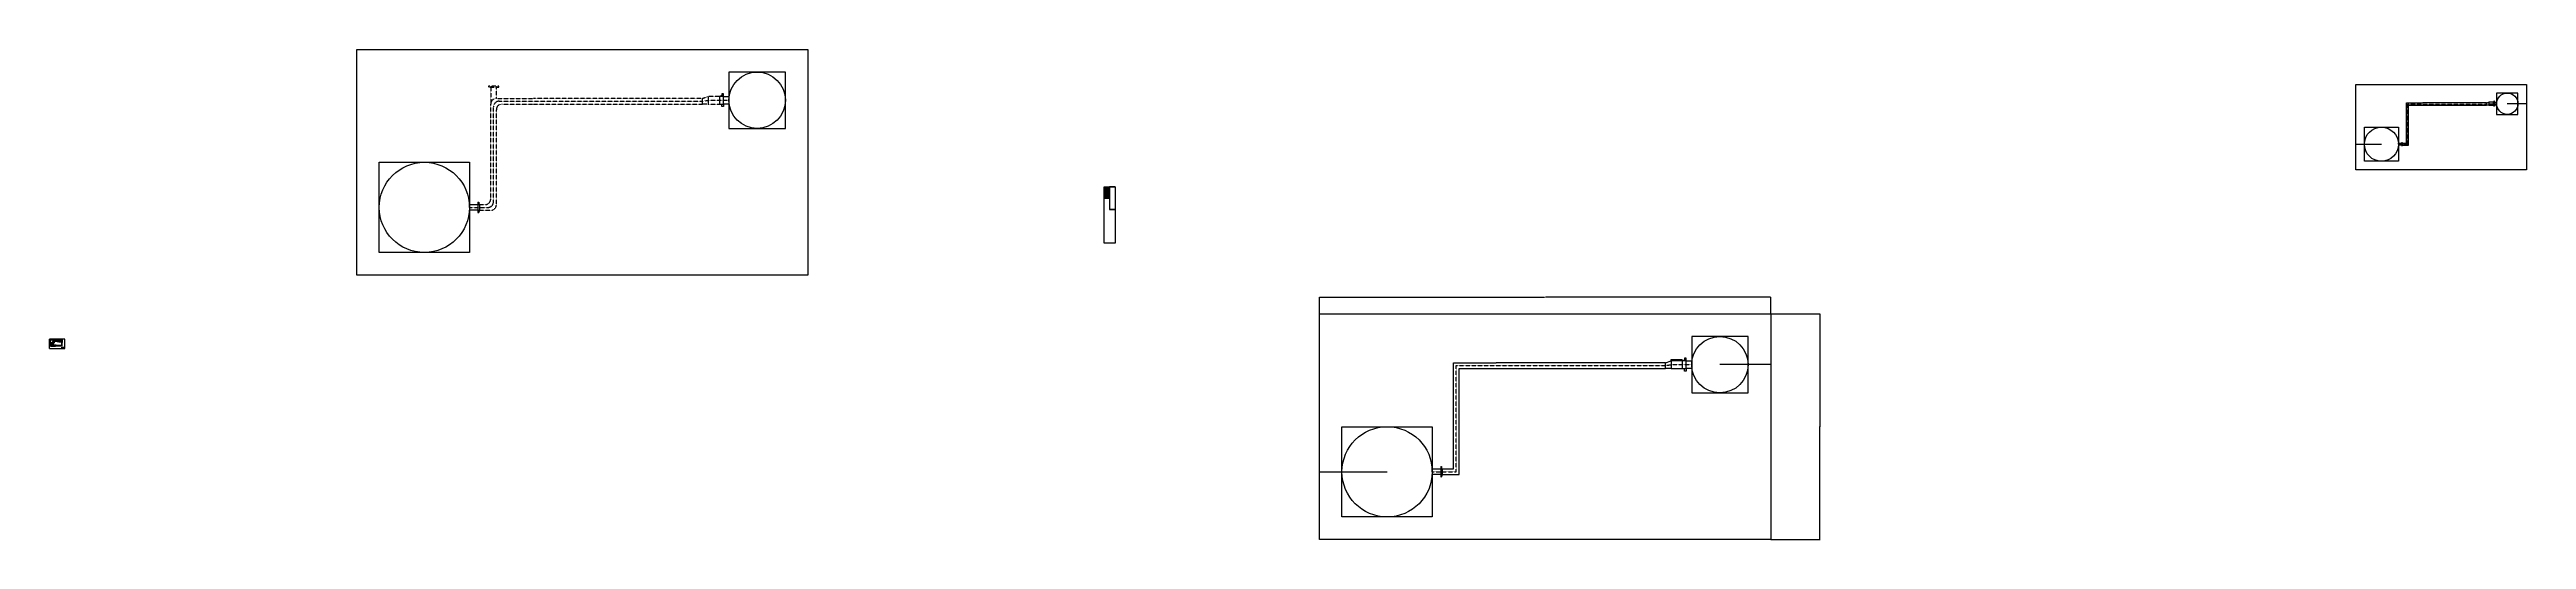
# Model space of a CAD drawing. Header units: inches. Extents: x 20 to 2655, y -196 to 325.
import ezdxf

# ---------------------------------------------------------------- set-up
doc = ezdxf.new("R2010")
doc.units = ezdxf.units.IN
doc.header["$MEASUREMENT"] = 0
doc.linetypes.add('HIDDEN', pattern=[0.375, 0.25, -0.125])
for name, color, linetype in [('1', 1, 'Continuous'), ('LAYER2', 2, 'HIDDEN'), ('LAYER4', 4, 'Continuous')]:
    doc.layers.add(name, color=color, linetype=linetype)
doc.styles.get("Standard").update_dxf_attribs({"font": 'romans.shx', "height": 0.125})
doc.dimstyles.new('rrrr', dxfattribs={"dimtxt": 0.125, "dimasz": 0.18, "dimexe": 0.18, "dimexo": 0.0625, "dimgap": 0.09, "dimtad": 1, "dimdec": 4, "dimzin": 0, "dimdsep": 46, "dimlunit": 4, "dimtxsty": 'Standard', "dimcen": 0.09, "dimadec": 0, "dimazin": 0, "dimtfac": 1, "dimtdec": 4, "dimtofl": 0, "dimtmove": 0, "dimatfit": 3, "dimfxl": 1, "dimtolj": 1, "dimtzin": 0, "dimarcsym": 0})
doc.dimstyles.get("Standard").update_dxf_attribs({"dimtxt": 0.18, "dimasz": 0.18, "dimexe": 0.18, "dimexo": 0.0625, "dimgap": 0.09, "dimtad": 0, "dimtih": 1, "dimtoh": 1, "dimdec": 4, "dimzin": 0, "dimdsep": 46, "dimtxsty": 'Standard', "dimcen": 0.09, "dimadec": 0, "dimazin": 0, "dimtfac": 1, "dimtdec": 4, "dimtofl": 0, "dimtmove": 0, "dimatfit": 3, "dimfxl": 1, "dimtolj": 1, "dimtzin": 0, "dimarcsym": 0})

# ---------------------------------------------------------------- blocks, each defined once
blk = doc.blocks.new('tbb_block')
at = {"layer": '1'}
for p, q in [((16, 10), (0, 10)), ((0, 0), (0, 10)), ((0, 0), (16, 0)), ((13, 1.25), (16, 1.25)), ((13, 0), (13, 1.25)), ((13, 1), (16, 1)), ((13, 0.75), (15.25, 0.75)), ((13, 0.5), (15.25, 0.5)), ((13, 0.25), (15.25, 0.25)), ((15.25, 0), (15.25, 1)), ((16, 0), (16, 10))]:
    blk.add_line(p, q, dxfattribs=at)
blk = doc.blocks.new('tbb')
blk.add_blockref('tbb_block', (0, 0))
blk = doc.blocks.new('*D3')
at = {"layer": 'Defpoints', "color": 0, "transparency": 16777216}
for p in [(33, 16.6), (33, 10.6), (33.6, 10.6)]:
    blk.add_point(p, dxfattribs=at)
at = {"layer": 'LAYER4', "color": 0, "lineweight": -2, "transparency": 16777216}
for p, q in [((33.1, 16.6), (33.8, 16.6)), ((33.1, 10.6), (33.8, 10.6)), ((33.6, 16.4), (33.6, 13.8)), ((33.6, 10.8), (33.6, 13.4))]:
    blk.add_line(p, q, dxfattribs=at)
at = {"layer": 'LAYER4', "color": 0, "transparency": 16777216}
for points in [[(33.6, 16.4), (33.6, 16.4), (33.6, 16.6)], [(33.6, 10.8), (33.6, 10.8), (33.6, 10.6)]]:
    blk.add_solid(points, dxfattribs=at)
at = {"layer": 'LAYER4', "color": 0, "transparency": 16777216, "insert": (33.6, 13.6), "char_height": 0.125, "attachment_point": 5}
blk.add_mtext('\\A1;20\'-0"', dxfattribs=at)
blk = doc.blocks.new('*D4')
at = {"layer": 'Defpoints', "color": 0, "transparency": 16777216}
for p in [(21, 16.8), (21, 16.6), (33, 16.6)]:
    blk.add_point(p, dxfattribs=at)
at = {"layer": 'LAYER4', "color": 0, "lineweight": -2, "transparency": 16777216}
for p, q in [((21, 16.7), (21, 17)), ((21.2, 16.8), (26.6, 16.8)), ((32.9, 16.8), (27.4, 16.8)), ((33, 16.7), (33, 17))]:
    blk.add_line(p, q, dxfattribs=at)
at = {"layer": 'LAYER4', "color": 0, "transparency": 16777216}
for points in [[(21.2, 16.9), (21.2, 16.8), (21, 16.8)], [(32.9, 16.9), (32.9, 16.8), (33, 16.8)]]:
    blk.add_solid(points, dxfattribs=at)
at = {"layer": 'LAYER4', "color": 0, "transparency": 16777216, "insert": (27, 16.8), "char_height": 0.125, "attachment_point": 5}
blk.add_mtext('\\A1;40\'-0"', dxfattribs=at)
blk = doc.blocks.new('*D5')
at = {"layer": 'Defpoints', "color": 0, "transparency": 16777216}
for p in [(21.6, 11.2), (21.6, 11), (24, 11.2)]:
    blk.add_point(p, dxfattribs=at)
at = {"layer": 'LAYER4', "color": 0, "lineweight": -2, "transparency": 16777216}
for p, q in [((21.6, 11.1), (21.6, 10.8)), ((21.8, 11), (22.4, 11)), ((23.9, 11), (23.2, 11)), ((24, 11.1), (24, 10.8))]:
    blk.add_line(p, q, dxfattribs=at)
at = {"layer": 'LAYER4', "color": 0, "transparency": 16777216}
for points in [[(21.8, 11), (21.8, 11), (21.6, 11)], [(23.9, 11), (23.9, 11), (24, 11)]]:
    blk.add_solid(points, dxfattribs=at)
at = {"layer": 'LAYER4', "color": 0, "transparency": 16777216, "insert": (22.8, 11), "char_height": 0.125, "attachment_point": 5}
blk.add_mtext('\\A1;2.4000', dxfattribs=at)
blk = doc.blocks.new('*D6')
at = {"layer": 'Defpoints', "color": 0, "transparency": 16777216}
for p in [(21.3, 11.2), (21.6, 13.6), (21.6, 11.2)]:
    blk.add_point(p, dxfattribs=at)
at = {"layer": 'LAYER4', "color": 0, "lineweight": -2, "transparency": 16777216}
for p, q in [((21.6, 13.6), (21.2, 13.6)), ((21.6, 11.2), (21.2, 11.2)), ((21.3, 13.4), (21.3, 12.6)), ((21.3, 11.4), (21.3, 12.2))]:
    blk.add_line(p, q, dxfattribs=at)
at = {"layer": 'LAYER4', "color": 0, "transparency": 16777216}
for points in [[(21.3, 13.4), (21.4, 13.4), (21.3, 13.6)], [(21.3, 11.4), (21.4, 11.4), (21.3, 11.2)]]:
    blk.add_solid(points, dxfattribs=at)
at = {"layer": 'LAYER4', "color": 0, "transparency": 16777216, "insert": (21.3, 12.4), "char_height": 0.125, "attachment_point": 5}
blk.add_mtext('\\A1;2.4000', dxfattribs=at)
blk = doc.blocks.new('*D7')
at = {"layer": 'Defpoints', "color": 0, "transparency": 16777216}
for p in [(24, 11.2), (24, 10.6), (27, 10.6)]:
    blk.add_point(p, dxfattribs=at)
at = {"layer": 'LAYER4', "color": 0, "lineweight": -2, "transparency": 16777216}
for p, q in [((24.1, 11.2), (27.2, 11.2)), ((24.1, 10.6), (27.2, 10.6)), ((27, 10.5), (26.9, 10.5)), ((27, 11), (27, 10.8)), ((27, 10.6), (27, 10.5))]:
    blk.add_line(p, q, dxfattribs=at)
at = {"layer": 'LAYER4', "color": 0, "transparency": 16777216}
for points in [[(27, 11), (27.1, 11), (27, 11.2)], [(27, 10.8), (27.1, 10.8), (27, 10.6)]]:
    blk.add_solid(points, dxfattribs=at)
at = {"layer": 'LAYER4', "color": 0, "transparency": 16777216, "insert": (26.5, 10.5), "char_height": 0.125, "attachment_point": 5}
blk.add_mtext('\\A1;0.5606', dxfattribs=at)
blk = doc.blocks.new('*D8')
at = {"layer": 'Defpoints', "color": 0, "transparency": 16777216}
for p in [(21, 14.2), (21, 13.6), (21.6, 13.6)]:
    blk.add_point(p, dxfattribs=at)
at = {"layer": 'LAYER4', "color": 0, "lineweight": -2, "transparency": 16777216}
for p, q in [((21, 14.2), (20.9, 14.2)), ((21, 13.7), (21, 14.3)), ((21.5, 14.2), (21.2, 14.2)), ((21.6, 13.7), (21.6, 14.3))]:
    blk.add_line(p, q, dxfattribs=at)
at = {"layer": 'LAYER4', "color": 0, "transparency": 16777216}
for points in [[(21.2, 14.2), (21.2, 14.1), (21, 14.2)], [(21.5, 14.2), (21.5, 14.1), (21.6, 14.2)]]:
    blk.add_solid(points, dxfattribs=at)
at = {"layer": 'LAYER4', "color": 0, "transparency": 16777216, "insert": (20.5, 14.2), "char_height": 0.125, "attachment_point": 5}
blk.add_mtext('\\A1;0.6000', dxfattribs=at)
blk = doc.blocks.new('*D9')
at = {"layer": 'Defpoints', "color": 0, "transparency": 16777216}
for p in [(30.9, 14.5), (30.9, 14.2), (32.4, 14.5)]:
    blk.add_point(p, dxfattribs=at)
at = {"layer": 'LAYER4', "color": 0, "lineweight": -2, "transparency": 16777216}
for p, q in [((30.9, 14.4), (30.9, 14)), ((31.1, 14.2), (31.3, 14.2)), ((32.3, 14.2), (32.1, 14.2)), ((32.4, 14.4), (32.4, 14))]:
    blk.add_line(p, q, dxfattribs=at)
at = {"layer": 'LAYER4', "color": 0, "transparency": 16777216}
for points in [[(31.1, 14.2), (31.1, 14.1), (30.9, 14.2)], [(32.3, 14.2), (32.3, 14.1), (32.4, 14.2)]]:
    blk.add_solid(points, dxfattribs=at)
at = {"layer": 'LAYER4', "color": 0, "transparency": 16777216, "insert": (31.7, 14.2), "char_height": 0.125, "attachment_point": 5}
blk.add_mtext('\\A1;1.5000', dxfattribs=at)
blk = doc.blocks.new('*D10')
at = {"layer": 'Defpoints', "color": 0, "transparency": 16777216}
for p in [(30.9, 16.3), (30.9, 16), (32.4, 16)]:
    blk.add_point(p, dxfattribs=at)
at = {"layer": 'LAYER4', "color": 0, "lineweight": -2, "transparency": 16777216}
for p, q in [((30.9, 16.1), (30.9, 16.5)), ((31.1, 16.3), (31.3, 16.3)), ((32.3, 16.3), (32.1, 16.3)), ((32.4, 16.1), (32.4, 16.5))]:
    blk.add_line(p, q, dxfattribs=at)
at = {"layer": 'LAYER4', "color": 0, "transparency": 16777216}
for points in [[(31.1, 16.4), (31.1, 16.3), (30.9, 16.3)], [(32.3, 16.4), (32.3, 16.3), (32.4, 16.3)]]:
    blk.add_solid(points, dxfattribs=at)
at = {"layer": 'LAYER4', "color": 0, "transparency": 16777216, "insert": (31.7, 16.3), "char_height": 0.125, "attachment_point": 5}
blk.add_mtext('\\A1;1.5000', dxfattribs=at)
blk = doc.blocks.new('*D11')
at = {"layer": 'Defpoints', "color": 0, "transparency": 16777216}
for p in [(30.1, 16.6), (30.9, 16.6), (30.9, 16)]:
    blk.add_point(p, dxfattribs=at)
at = {"layer": 'LAYER4', "color": 0, "lineweight": -2, "transparency": 16777216}
for p, q in [((30.9, 16.6), (30, 16.6)), ((30.9, 16), (30, 16)), ((30.1, 16.6), (30.1, 16.8)), ((30.1, 16.8), (30.3, 16.8)), ((30.1, 16.2), (30.1, 16.4))]:
    blk.add_line(p, q, dxfattribs=at)
at = {"layer": 'LAYER4', "color": 0, "transparency": 16777216}
for points in [[(30.1, 16.4), (30.2, 16.4), (30.1, 16.6)], [(30.1, 16.2), (30.2, 16.2), (30.1, 16)]]:
    blk.add_solid(points, dxfattribs=at)
at = {"layer": 'LAYER4', "color": 0, "transparency": 16777216, "insert": (30.7, 16.8), "char_height": 0.125, "attachment_point": 5}
blk.add_mtext('\\A1;0.6000', dxfattribs=at)
blk = doc.blocks.new('*D12')
at = {"layer": 'Defpoints', "color": 0, "transparency": 16777216}
for p in [(32.4, 14.5), (33, 14.5), (33, 14.3)]:
    blk.add_point(p, dxfattribs=at)
at = {"layer": 'LAYER4', "color": 0, "lineweight": -2, "transparency": 16777216}
for p, q in [((32.3, 14.3), (32.1, 14.3)), ((32.4, 14.4), (32.4, 14.1)), ((33, 14.4), (33, 14.1)), ((33.1, 14.3), (33.3, 14.3))]:
    blk.add_line(p, q, dxfattribs=at)
at = {"layer": 'LAYER4', "color": 0, "transparency": 16777216}
for points in [[(32.3, 14.3), (32.3, 14.2), (32.4, 14.3)], [(33.1, 14.3), (33.1, 14.2), (33, 14.3)]]:
    blk.add_solid(points, dxfattribs=at)
at = {"layer": 'LAYER4', "color": 0, "transparency": 16777216, "insert": (33.7, 14.3), "char_height": 0.125, "attachment_point": 5}
blk.add_mtext('\\A1;0.5201', dxfattribs=at)
blk = doc.blocks.new('*D13')
at = {"layer": 'Defpoints', "color": 0, "transparency": 16777216}
for p in [(24.6, 12.5), (24.8, 13.7), (24.8, 12.5)]:
    blk.add_point(p, dxfattribs=at)
at = {"layer": 'LAYER4', "color": 0, "lineweight": -2, "transparency": 16777216}
for p, q in [((24.4, 13.7), (24.2, 13.7)), ((24.6, 12.5), (24.6, 13.9)), ((24.8, 12.5), (24.8, 13.9)), ((24.9, 13.7), (25.1, 13.7))]:
    blk.add_line(p, q, dxfattribs=at)
at = {"layer": 'LAYER4', "color": 0, "transparency": 16777216}
for points in [[(24.4, 13.8), (24.4, 13.7), (24.6, 13.7)], [(24.9, 13.8), (24.9, 13.7), (24.8, 13.7)]]:
    blk.add_solid(points, dxfattribs=at)
at = {"layer": 'LAYER4', "color": 0, "transparency": 16777216, "insert": (25.5, 13.7), "char_height": 0.125, "attachment_point": 5}
blk.add_mtext('\\A1;0.1500', dxfattribs=at)
blk = doc.blocks.new('*D14')
at = {"layer": 'Defpoints', "color": 0, "transparency": 16777216}
for p in [(30.4, 15.1), (30.5, 15.3), (30.5, 15.1)]:
    blk.add_point(p, dxfattribs=at)
at = {"layer": 'LAYER4', "color": 0, "lineweight": -2, "transparency": 16777216}
for p, q in [((30.5, 15.3), (30.2, 15.3)), ((30.5, 15.1), (30.2, 15.1)), ((30.4, 14.8), (30.2, 14.8)), ((30.4, 15.5), (30.4, 15.7)), ((30.4, 15), (30.4, 14.8))]:
    blk.add_line(p, q, dxfattribs=at)
at = {"layer": 'LAYER4', "color": 0, "transparency": 16777216}
for points in [[(30.4, 15.5), (30.4, 15.5), (30.4, 15.3)], [(30.4, 15), (30.4, 15), (30.4, 15.1)]]:
    blk.add_solid(points, dxfattribs=at)
at = {"layer": 'LAYER4', "color": 0, "transparency": 16777216, "insert": (29.8, 14.8), "char_height": 0.125, "attachment_point": 5}
blk.add_mtext('\\A1;0.2000', dxfattribs=at)
blk = doc.blocks.new('*D15')
at = {"layer": 'Defpoints', "color": 0, "transparency": 16777216}
for p in [(31.1, 14.8), (32.3, 15.7)]:
    blk.add_point(p, dxfattribs=at)
at = {"layer": 'LAYER4', "color": 0, "lineweight": -2, "transparency": 16777216}
for p, q in [((30, 14.2), (30.2, 14.2)), ((30.2, 14.2), (30.9, 14.7)), ((31.6, 15.2), (31.8, 15.2)), ((31.7, 15.2), (31.7, 15.3))]:
    blk.add_line(p, q, dxfattribs=at)
at = {"layer": 'LAYER4', "color": 0, "transparency": 16777216}
blk.add_solid([(30.9, 14.8), (30.9, 14.7), (31.1, 14.8)], dxfattribs=at)
at = {"layer": 'LAYER4', "color": 0, "transparency": 16777216, "insert": (29.5, 14.2), "char_height": 0.125, "attachment_point": 5}
blk.add_mtext('\\A1;∅1.5000', dxfattribs=at)
blk = doc.blocks.new('*D16')
at = {"layer": 'Defpoints', "color": 0, "transparency": 16777216}
for p in [(22.5, 11.2), (23.2, 13.6)]:
    blk.add_point(p, dxfattribs=at)
at = {"layer": 'LAYER4', "color": 0, "lineweight": -2, "transparency": 16777216}
for p, q in [((22.7, 12.4), (22.9, 12.4)), ((22.8, 12.3), (22.8, 12.5)), ((23.5, 14.6), (23.2, 13.7)), ((23.7, 14.6), (23.5, 14.6))]:
    blk.add_line(p, q, dxfattribs=at)
at = {"layer": 'LAYER4', "color": 0, "transparency": 16777216}
blk.add_solid([(23.2, 13.7), (23.3, 13.7), (23.2, 13.6)], dxfattribs=at)
at = {"layer": 'LAYER4', "color": 0, "transparency": 16777216, "insert": (24.1, 14.6), "char_height": 0.125, "attachment_point": 5}
blk.add_mtext('\\A1;∅2.4000', dxfattribs=at)
blk = doc.blocks.new('*D17')
at = {"layer": 'Defpoints', "color": 0, "transparency": 16777216}
for p in [(1851, 61.9), (1371, 44.1), (1851, 44.1)]:
    blk.add_point(p, dxfattribs=at)
at = {"layer": 'LAYER4', "color": 0, "lineweight": -2, "transparency": 16777216}
for p, q in [((1371, 44.2), (1371, 62)), ((1371.2, 61.9), (1610.5, 61.9)), ((1850.8, 61.9), (1611.5, 61.9)), ((1851, 44.2), (1851, 62))]:
    blk.add_line(p, q, dxfattribs=at)
at = {"layer": 'LAYER4', "color": 0, "transparency": 16777216}
for points in [[(1371.2, 61.9), (1371.2, 61.8), (1371, 61.9)], [(1850.8, 61.9), (1850.8, 61.8), (1851, 61.9)]]:
    blk.add_solid(points, dxfattribs=at)
at = {"layer": 'LAYER4', "color": 0, "transparency": 16777216, "insert": (1611, 61.9), "char_height": 0.125, "attachment_point": 5}
blk.add_mtext('\\A1;480.0000', dxfattribs=at)
blk = doc.blocks.new('*D18')
at = {"layer": 'Defpoints', "color": 0, "transparency": 16777216}
for p in [(1851, 44.1), (1851, -195.9), (1903.3, -195.9)]:
    blk.add_point(p, dxfattribs=at)
at = {"layer": 'LAYER4', "color": 0, "lineweight": -2, "transparency": 16777216}
for p, q in [((1851, 44.1), (1903.5, 44.1)), ((1903.3, 43.9), (1903.3, -75.8)), ((1903.3, -195.7), (1903.3, -76.1)), ((1851, -195.9), (1903.5, -195.9))]:
    blk.add_line(p, q, dxfattribs=at)
at = {"layer": 'LAYER4', "color": 0, "transparency": 16777216}
for points in [[(1903.3, 43.9), (1903.3, 43.9), (1903.3, 44.1)], [(1903.3, -195.7), (1903.3, -195.7), (1903.3, -195.9)]]:
    blk.add_solid(points, dxfattribs=at)
at = {"layer": 'LAYER4', "color": 0, "transparency": 16777216, "insert": (1903.3, -75.9), "char_height": 0.125, "attachment_point": 5}
blk.add_mtext('\\A1;240.0000', dxfattribs=at)
blk = doc.blocks.new('*D19')
at = {"layer": 'Defpoints', "color": 0, "transparency": 16777216}
for p in [(21, 10.6), (33, 10.6), (33, 9.9)]:
    blk.add_point(p, dxfattribs=at)
at = {"layer": 'LAYER4', "color": 0, "lineweight": -2, "transparency": 16777216}
for p, q in [((21, 10.5), (21, 9.7)), ((21.2, 9.9), (26.6, 9.9)), ((32.9, 9.9), (27.5, 9.9)), ((33, 10.5), (33, 9.7))]:
    blk.add_line(p, q, dxfattribs=at)
at = {"layer": 'LAYER4', "color": 0, "transparency": 16777216}
for points in [[(21.2, 9.9), (21.2, 9.9), (21, 9.9)], [(32.9, 9.9), (32.9, 9.9), (33, 9.9)]]:
    blk.add_solid(points, dxfattribs=at)
at = {"layer": 'LAYER4', "color": 0, "transparency": 16777216, "insert": (27, 9.9), "char_height": 0.125, "attachment_point": 5}
blk.add_mtext('\\A1;12.0000', dxfattribs=at)
blk = doc.blocks.new('*D38')
at = {"layer": 'Defpoints', "color": 0, "transparency": 16777216}
for p in [(1745, -4.7), (1745, -5.9), (1757, -5.9)]:
    blk.add_point(p, dxfattribs=at)
at = {"layer": 'LAYER4', "color": 0, "lineweight": -2, "transparency": 16777216}
for p, q in [((1745, -5.8), (1745, -4.5)), ((1756.8, -4.7), (1745.2, -4.7)), ((1757, -5.8), (1757, -4.5))]:
    blk.add_line(p, q, dxfattribs=at)
at = {"layer": 'LAYER4', "color": 0, "transparency": 16777216}
for points in [[(1745.2, -4.7), (1745.2, -4.8), (1745, -4.7)], [(1756.8, -4.7), (1756.8, -4.8), (1757, -4.7)]]:
    blk.add_solid(points, dxfattribs=at)
at = {"layer": 'LAYER4', "color": 0, "transparency": 16777216, "insert": (1751, -4.6), "char_height": 0.125, "attachment_point": 5}
blk.add_mtext("\\A1;1'", dxfattribs=at)

msp = doc.modelspace()

# ---------------------------------------------------------------- hatches: boundary and pattern name
at = {"layer": 'LAYER4', "true_color": 0x000000}
h = msp.add_hatch(color=18, dxfattribs=at)
h.dxf.hatch_style = 1
h.paths.add_polyline_path([(1147.82875, 179.33007), (1141.82875, 179.33007), (1141.82875, 167.33007), (1147.82875, 167.33007)])

# ---------------------------------------------------------------- linework, layer by layer
for p, q in [((346.91305, 85.40045), (346.91305, 325.40045)), ((346.91305, 325.40045), (826.91305, 325.40045)), ((826.91305, 325.40045), (826.91305, 85.40045)), ((826.91305, 325.40045), (826.91305, 271.40045)), ((802.91305, 301.40045), (742.91305, 301.40045)), ((742.91305, 301.40045), (742.91305, 241.40045)), ((802.91305, 271.40045), (802.91305, 301.40045)), ((714.91305, 267.40045), (714.91305, 273.40045)), ((720.91305, 275.40045), (720.91305, 267.40045)), ((720.91305, 275.40045), (720.91305, 267.40045)), ((735.16305, 276.35045), (732.91305, 275.40045)), ((736.91305, 275.40045), (732.91305, 275.40045)), ((732.91305, 275.40045), (732.91305, 267.40045)), ((732.91305, 267.40045), (736.91305, 267.40045)), ((735.16305, 266.45045), (732.91305, 267.40045)), ((736.91305, 278.15045), (735.16305, 278.15045)), ((735.16305, 278.15045), (735.16305, 276.35045)), ((735.16305, 264.65045), (735.16305, 266.45045)), ((736.91305, 264.65045), (735.16305, 264.65045)), ((736.91305, 275.40045), (736.91305, 278.15045)), ((736.91305, 267.40045), (736.91305, 275.40045)), ((736.91305, 275.40045), (743.18091, 275.40045)), ((736.91305, 267.40045), (736.91305, 275.40045)), ((742.91305, 267.40045), (736.91305, 267.40045)), ((736.91305, 267.40045), (736.91305, 264.65045)), ((742.91305, 271.40045), (742.91305, 267.40045)), ((742.91305, 271.40045), (742.91305, 267.40045)), ((802.91305, 241.40045), (802.91305, 271.40045)), ((2473.45212, 197.44937), (2473.45212, 288.18512)), ((2473.45212, 288.18512), (2654.92362, 288.18512)), ((2527.3501, 225.8043), (2527.3501, 268.52571)), ((2527.3501, 268.52571), (2544.52846, 268.52571)), ((2529.6185, 223.5359), (2529.6185, 266.25732)), ((2529.6185, 266.25732), (2544.52846, 266.25732)), ((2612.58027, 268.52571), (2544.52846, 268.52571)), ((2544.52846, 266.25732), (2612.58027, 266.25732)), ((2612.58027, 268.52571), (2614.84866, 269.28184)), ((2612.58027, 266.25732), (2612.58027, 268.52571)), ((2614.84866, 266.25732), (2612.58027, 266.25732)), ((2619.38545, 269.28184), (2614.84866, 269.28184)), ((2614.84866, 269.28184), (2614.84866, 266.25732)), ((2614.84866, 269.28184), (2614.84866, 266.25732)), ((2614.84866, 266.25732), (2619.38545, 266.25732)), ((2620.2361, 269.641), (2619.38545, 269.28184)), ((2620.89771, 269.28184), (2619.38545, 269.28184)), ((2619.38545, 269.28184), (2619.38545, 266.25732)), ((2619.38545, 266.25732), (2620.89771, 266.25732)), ((2620.2361, 265.89815), (2619.38545, 266.25732)), ((2620.89771, 270.32152), (2620.2361, 270.32152)), ((2620.2361, 270.32152), (2620.2361, 269.641)), ((2620.2361, 265.21764), (2620.2361, 265.89815)), ((2620.89771, 265.21764), (2620.2361, 265.21764)), ((2620.89771, 269.28184), (2620.89771, 270.32152)), ((2620.89771, 266.25732), (2620.89771, 269.28184)), ((2620.89771, 269.28184), (2623.26738, 269.28184)), ((2620.89771, 266.25732), (2620.89771, 269.28184)), ((2623.16611, 266.25732), (2620.89771, 266.25732)), ((2620.89771, 266.25732), (2620.89771, 265.21764)), ((2645.85004, 279.11155), (2623.16611, 279.11155)), ((2623.16611, 279.11155), (2623.16611, 256.42761)), ((2623.16611, 267.76958), (2623.16611, 266.25732)), ((2623.16611, 267.76958), (2623.16611, 266.25732)), ((2654.92362, 267.76958), (2634.50808, 267.76958)), ((2645.85004, 267.76958), (2645.85004, 279.11155)), ((2645.85004, 256.42761), (2645.85004, 267.76958)), ((2654.92362, 288.18512), (2654.92362, 197.44937)), ((2654.92362, 288.18512), (2654.92362, 267.76958)), ((742.91305, 241.40045), (802.91305, 241.40045)), ((2482.5257, 206.52295), (2482.5257, 242.81725)), ((2482.5257, 242.81725), (2500.67285, 242.81725)), ((2500.67285, 242.81725), (2518.82, 242.81725)), ((2518.82, 242.81725), (2518.82, 206.52295)), ((2623.16611, 256.42761), (2645.85004, 256.42761)), ((2473.45212, 197.44937), (2473.45212, 224.6701)), ((2473.45212, 224.6701), (2500.67285, 224.6701)), ((2522.22259, 223.5359), (2518.78452, 223.5359)), ((2518.82, 224.6701), (2518.82, 225.8043)), ((2518.82, 225.8043), (2522.22259, 225.8043)), ((2522.22259, 226.74946), (2522.50614, 226.74946)), ((2522.22259, 226.74946), (2522.22259, 222.59074)), ((2522.22259, 225.8043), (2522.22259, 223.5359)), ((2522.22259, 225.8043), (2522.81332, 225.8043)), ((2522.22259, 223.5359), (2522.81332, 223.5359)), ((2522.22259, 222.59074), (2522.50614, 222.59074)), ((2522.50614, 226.74946), (2522.50614, 226.24787)), ((2522.81332, 225.92244), (2522.50614, 226.24787)), ((2522.81332, 223.41776), (2522.50614, 223.09233)), ((2522.50614, 223.09233), (2522.50614, 222.59074)), ((2522.81332, 225.92244), (2522.81332, 223.41776)), ((2522.81332, 225.8043), (2522.81332, 225.8043)), ((2522.81332, 225.8043), (2527.3501, 225.8043)), ((2522.81332, 223.5359), (2527.3501, 223.5359)), ((2527.3501, 223.5359), (2529.6185, 223.5359)), ((370.91305, 109.40045), (370.91305, 205.40045)), ((370.91305, 205.40045), (418.91305, 205.40045)), ((418.91305, 205.40045), (466.91305, 205.40045)), ((466.91305, 205.40045), (466.91305, 109.40045)), ((2654.92362, 197.44937), (2473.45212, 197.44937)), ((2518.82, 206.52295), (2482.5257, 206.52295)), ((466.91305, 157.40045), (466.91305, 160.40045)), ((466.91305, 160.40045), (475.91305, 160.40045)), ((475.91305, 162.90045), (476.66305, 162.90045)), ((475.91305, 162.90045), (475.91305, 151.90045)), ((475.91305, 160.40045), (475.91305, 154.40045)), ((475.91305, 160.40045), (477.47555, 160.40045)), ((476.66305, 162.90045), (476.66305, 161.57372)), ((477.47555, 160.71295), (476.66305, 161.57372)), ((477.47555, 160.71295), (477.47555, 154.08795)), ((477.47555, 160.40045), (477.47555, 160.40045)), ((346.91305, 85.40045), (346.91305, 157.40045)), ((475.91305, 154.40045), (466.81921, 154.40045)), ((475.91305, 154.40045), (477.47555, 154.40045)), ((475.91305, 151.90045), (476.66305, 151.90045)), ((477.47555, 154.08795), (476.66305, 153.22717)), ((476.66305, 153.22717), (476.66305, 151.90045)), ((466.91305, 109.40045), (370.91305, 109.40045)), ((826.91305, 85.40045), (346.91305, 85.40045)), ((1370.97394, -195.90457), (1370.97394, 44.09543)), ((1370.97394, 44.09543), (1850.97394, 44.09543)), ((1850.97394, 44.09543), (1850.97394, -195.90457)), ((1850.97394, 44.09543), (1850.97394, -9.90457)), ((21.0369, 10.59981), (21.0369, 16.59981)), ((21.0369, 16.59981), (33.0369, 16.59981)), ((21.0369, 10.59981), (21.0369, 12.39981)), ((21.0369, 12.39981), (22.8369, 12.39981)), ((33.0369, 10.59981), (21.0369, 10.59981)), ((21.6369, 11.19981), (21.6369, 13.59981)), ((21.6369, 13.59981), (22.8369, 13.59981)), ((24.0369, 11.19981), (21.6369, 11.19981)), ((22.8369, 13.59981), (24.0369, 13.59981)), ((24.2619, 12.32481), (24.03455, 12.32481)), ((24.0369, 13.59981), (24.0369, 11.19981)), ((24.0369, 12.39981), (24.0369, 12.47481)), ((24.0369, 12.47481), (24.2619, 12.47481)), ((24.2619, 12.53731), (24.28065, 12.53731)), ((24.2619, 12.53731), (24.2619, 12.26231)), ((24.2619, 12.47481), (24.2619, 12.32481)), ((24.2619, 12.47481), (24.30096, 12.47481)), ((24.2619, 12.32481), (24.30096, 12.32481)), ((24.2619, 12.26231), (24.28065, 12.26231)), ((24.28065, 12.53731), (24.28065, 12.50415)), ((24.30096, 12.48263), (24.28065, 12.50415)), ((24.30096, 12.317), (24.28065, 12.29548)), ((24.28065, 12.29548), (24.28065, 12.26231)), ((24.30096, 12.48263), (24.30096, 12.317)), ((24.30096, 12.47481), (24.30096, 12.47481)), ((24.30096, 12.47481), (24.60096, 12.47481)), ((24.30096, 12.32481), (24.60096, 12.32481)), ((24.60096, 12.47481), (24.60096, 15.29981)), ((24.60096, 15.29981), (25.7369, 15.29981)), ((24.60096, 12.32481), (24.75096, 12.32481)), ((24.75096, 12.32481), (24.75096, 15.14981)), ((24.75096, 15.14981), (25.7369, 15.14981)), ((30.2369, 15.29981), (25.7369, 15.29981)), ((25.7369, 15.14981), (30.2369, 15.14981)), ((30.2369, 15.29981), (30.3869, 15.34981)), ((30.2369, 15.14981), (30.2369, 15.29981)), ((30.3869, 15.14981), (30.2369, 15.14981)), ((30.6869, 15.34981), (30.3869, 15.34981)), ((30.3869, 15.34981), (30.3869, 15.14981)), ((30.3869, 15.34981), (30.3869, 15.14981)), ((30.3869, 15.14981), (30.6869, 15.14981)), ((30.74315, 15.37356), (30.6869, 15.34981)), ((30.7869, 15.34981), (30.6869, 15.34981)), ((30.6869, 15.34981), (30.6869, 15.14981)), ((30.6869, 15.14981), (30.7869, 15.14981)), ((30.74315, 15.12606), (30.6869, 15.14981)), ((30.7869, 15.41856), (30.74315, 15.41856)), ((30.74315, 15.41856), (30.74315, 15.37356)), ((30.74315, 15.08106), (30.74315, 15.12606)), ((30.7869, 15.08106), (30.74315, 15.08106)), ((30.7869, 15.34981), (30.7869, 15.41856)), ((30.7869, 15.14981), (30.7869, 15.34981)), ((30.7869, 15.34981), (30.94359, 15.34981)), ((30.7869, 15.14981), (30.7869, 15.34981)), ((30.9369, 15.14981), (30.7869, 15.14981)), ((30.7869, 15.14981), (30.7869, 15.08106)), ((32.4369, 15.99981), (30.9369, 15.99981)), ((30.9369, 15.99981), (30.9369, 14.49981)), ((30.9369, 15.24981), (30.9369, 15.14981)), ((30.9369, 15.24981), (30.9369, 15.14981)), ((30.9369, 14.49981), (32.4369, 14.49981)), ((33.0369, 15.24981), (31.6869, 15.24981)), ((32.4369, 15.24981), (32.4369, 15.99981)), ((32.4369, 14.49981), (32.4369, 15.24981)), ((33.0369, 16.59981), (33.0369, 10.59981)), ((33.0369, 16.59981), (33.0369, 15.24981)), ((1826.97394, 20.09543), (1766.97394, 20.09543)), ((1766.97394, 20.09543), (1766.97394, -39.90457)), ((1826.97394, -9.90457), (1826.97394, 20.09543)), ((1513.53644, -120.90457), (1513.53644, -7.90457)), ((1513.53644, -7.90457), (1558.97394, -7.90457)), ((1519.53644, -126.90457), (1519.53644, -13.90457)), ((1519.53644, -13.90457), (1558.97394, -13.90457)), ((1738.97394, -7.90457), (1558.97394, -7.90457)), ((1558.97394, -13.90457), (1738.97394, -13.90457)), ((1738.97394, -7.90457), (1744.97394, -5.90457)), ((1738.97394, -13.90457), (1738.97394, -7.90457)), ((1744.97394, -13.90457), (1738.97394, -13.90457)), ((1756.97394, -5.90457), (1744.97394, -5.90457)), ((1744.97394, -5.90457), (1744.97394, -13.90457)), ((1744.97394, -5.90457), (1744.97394, -13.90457)), ((1744.97394, -13.90457), (1756.97394, -13.90457)), ((1759.22394, -4.95457), (1756.97394, -5.90457)), ((1760.97394, -5.90457), (1756.97394, -5.90457)), ((1756.97394, -5.90457), (1756.97394, -13.90457)), ((1756.97394, -13.90457), (1760.97394, -13.90457)), ((1759.22394, -14.85457), (1756.97394, -13.90457)), ((1760.97394, -3.15457), (1759.22394, -3.15457)), ((1759.22394, -3.15457), (1759.22394, -4.95457)), ((1759.22394, -16.65457), (1759.22394, -14.85457)), ((1760.97394, -16.65457), (1759.22394, -16.65457)), ((1760.97394, -5.90457), (1760.97394, -3.15457)), ((1760.97394, -13.90457), (1760.97394, -5.90457)), ((1760.97394, -5.90457), (1767.2418, -5.90457)), ((1760.97394, -13.90457), (1760.97394, -5.90457)), ((1766.97394, -13.90457), (1760.97394, -13.90457)), ((1760.97394, -13.90457), (1760.97394, -16.65457)), ((1766.97394, -9.90457), (1766.97394, -13.90457)), ((1766.97394, -9.90457), (1766.97394, -13.90457)), ((1850.97394, -9.90457), (1796.97394, -9.90457)), ((1826.97394, -39.90457), (1826.97394, -9.90457)), ((1766.97394, -39.90457), (1826.97394, -39.90457)), ((1394.97394, -171.90457), (1394.97394, -75.90457)), ((1394.97394, -75.90457), (1442.97394, -75.90457)), ((1442.97394, -75.90457), (1490.97394, -75.90457)), ((1490.97394, -75.90457), (1490.97394, -171.90457)), ((1370.97394, -195.90457), (1370.97394, -123.90457)), ((1370.97394, -123.90457), (1442.97394, -123.90457)), ((1499.97394, -126.90457), (1490.8801, -126.90457)), ((1490.97394, -123.90457), (1490.97394, -120.90457)), ((1490.97394, -120.90457), (1499.97394, -120.90457)), ((1499.97394, -118.40457), (1500.72394, -118.40457)), ((1499.97394, -118.40457), (1499.97394, -129.40457)), ((1499.97394, -120.90457), (1499.97394, -126.90457)), ((1499.97394, -120.90457), (1501.53644, -120.90457)), ((1499.97394, -126.90457), (1501.53644, -126.90457)), ((1499.97394, -129.40457), (1500.72394, -129.40457)), ((1500.72394, -118.40457), (1500.72394, -119.7313)), ((1501.53644, -120.59207), (1500.72394, -119.7313)), ((1501.53644, -127.21707), (1500.72394, -128.07784)), ((1500.72394, -128.07784), (1500.72394, -129.40457)), ((1501.53644, -120.59207), (1501.53644, -127.21707)), ((1501.53644, -120.90457), (1501.53644, -120.90457)), ((1501.53644, -120.90457), (1513.53644, -120.90457)), ((1501.53644, -126.90457), (1513.53644, -126.90457)), ((1513.53644, -126.90457), (1519.53644, -126.90457)), ((1490.97394, -171.90457), (1394.97394, -171.90457)), ((1850.97394, -195.90457), (1370.97394, -195.90457))]:
    msp.add_line(p, q)
for centre, radius in [((772.91305, 271.40045), 30), ((2634.50808, 267.76958), 11.34197), ((2500.67285, 224.6701), 18.14715), ((418.91305, 157.40045), 48), ((22.8369, 12.39981), 1.2), ((31.6869, 15.24981), 0.75), ((1796.97394, -9.90457), 30), ((1442.97394, -123.90457), 48)]:
    msp.add_circle(centre, radius)
at = {"layer": 'LAYER2'}
for p, q in [((497.97555, 286.40045), (486.97555, 286.40045)), ((486.97555, 286.40045), (486.97555, 285.40045)), ((486.97555, 285.40045), (497.97555, 285.40045)), ((495.47555, 285.40045), (489.47555, 285.40045)), ((489.47555, 285.40045), (489.47555, 267.40045)), ((489.47555, 166.40045), (489.47555, 267.40045)), ((492.47555, 163.40045), (492.47555, 264.40045)), ((495.47555, 273.40045), (495.47555, 285.40045)), ((495.47555, 273.40045), (534.91305, 273.40045)), ((497.97555, 285.40045), (497.97555, 286.40045)), ((498.47555, 270.40045), (714.91305, 270.40045)), ((501.47555, 267.40045), (534.91305, 267.40045)), ((714.91305, 273.40045), (534.91305, 273.40045)), ((534.91305, 267.40045), (714.91305, 267.40045)), ((714.91305, 273.40045), (720.91305, 275.40045)), ((714.91305, 270.40045), (720.91305, 271.40045)), ((720.91305, 267.40045), (714.91305, 267.40045)), ((732.91305, 275.40045), (720.91305, 275.40045)), ((720.91305, 271.40045), (742.91305, 271.40045)), ((720.91305, 267.40045), (732.91305, 267.40045)), ((2528.4843, 224.6701), (2528.4843, 267.39151)), ((2528.4843, 267.39151), (2612.58027, 267.39151)), ((2612.58027, 267.39151), (2614.84866, 267.76958)), ((2614.84866, 267.76958), (2623.16611, 267.76958)), ((495.47555, 160.40045), (495.47555, 261.40045)), ((2518.82, 224.6701), (2528.4843, 224.6701)), ((477.47555, 160.40045), (483.47555, 160.40045)), ((466.91305, 157.40045), (486.47555, 157.40045)), ((477.47555, 154.40045), (489.47555, 154.40045)), ((489.47555, 154.40045), (489.47555, 154.40045)), ((24.0369, 12.39981), (24.67596, 12.39981)), ((24.67596, 12.39981), (24.67596, 15.22481)), ((24.67596, 15.22481), (30.2369, 15.22481)), ((30.2369, 15.22481), (30.3869, 15.24981)), ((30.3869, 15.24981), (30.9369, 15.24981)), ((1516.53644, -123.90457), (1516.53644, -10.90457)), ((1516.53644, -10.90457), (1738.97394, -10.90457)), ((1738.97394, -10.90457), (1744.97394, -9.90457)), ((1744.97394, -9.90457), (1766.97394, -9.90457)), ((1490.97394, -123.90457), (1516.53644, -123.90457))]:
    msp.add_line(p, q, dxfattribs=at)
for centre, start, end in [((495.47555, 267.40045), 90, 180), ((498.47555, 264.40045), 90, 180), ((501.47555, 261.40045), 90, 180), ((483.47555, 166.40045), 270, 0), ((486.47555, 163.40045), 270, 0), ((489.47555, 160.40045), 270, 0)]:
    msp.add_arc(centre, 6, start, end, dxfattribs=at)
at = {"layer": 'LAYER4'}
for p, q in [((1141.82875, 119.33007), (1141.82875, 179.33007)), ((1141.82875, 179.33007), (1153.82875, 179.33007)), ((1141.82875, 155.33007), (1141.82875, 167.33007)), ((1141.82875, 167.33007), (1147.82875, 167.33007)), ((1153.82875, 179.33007), (1147.82875, 179.33007)), ((1147.82875, 179.33007), (1147.82875, 155.33007)), ((1153.82875, 179.33007), (1153.82875, 119.33007)), ((1147.82875, 155.33007), (1153.82875, 155.33007)), ((1153.82875, 155.33007), (1147.82875, 155.33007)), ((1153.82875, 119.33007), (1141.82875, 119.33007))]:
    msp.add_line(p, q, dxfattribs=at)

# ---------------------------------------------------------------- block references
msp.add_blockref('tbb', (20.27105, 7.39695))

# ---------------------------------------------------------------- texts
at = {"layer": 'LAYER4', "char_height": 0.125, "attachment_point": 5}
for s, width, insert in [('TANK PIPING', 2.25, (34.39605, 8.27195)), ('SCALE:1\'=1"', 2.25, (34.39605, 8.02195)), ('AARON CROSBY', 3, (34.77105, 8.52195))]:
    msp.add_mtext_dynamic_manual_height_columns(s, width=width, gutter_width=0.625, heights=[0], dxfattribs=dict(at, insert=insert))

# ---------------------------------------------------------------- dimensions: what is measured, and where the dimension line sits
at = {"layer": 'LAYER4'}
for base, p1, p2, dimstyle, picture, middle in [((1850.97394, 61.86691), (1370.97394, 44.09543), (1850.97394, 44.09543), 'Standard', '*D17', (1610.97394, 61.86691)), ((21.0369, 14.15649), (21.6369, 13.59981), (21.0369, 13.59981), 'Standard', '*D8', (20.45737, 14.15649)), ((33.0369, 9.89047), (21.0369, 10.59981), (33.0369, 10.59981), 'Standard', '*D19', (27.0369, 9.89047)), ((21.6369, 11.01917), (24.0369, 11.19981), (21.6369, 11.19981), 'Standard', '*D5', (22.8369, 11.01917)), ((24.75096, 13.73731), (24.60096, 12.47481), (24.75096, 12.47481), 'Standard', '*D13', (25.51048, 13.73731)), ((30.9369, 16.33732), (32.4369, 15.99981), (30.9369, 15.99981), 'Standard', '*D10', (31.6869, 16.33732)), ((30.9369, 14.17126), (32.4369, 14.49981), (30.9369, 14.49981), 'Standard', '*D9', (31.6869, 14.17126)), ((32.95698, 14.261), (32.4369, 14.49981), (32.95698, 14.49981), 'Standard', '*D12', (33.69865, 14.261)), ((1744.97394, -4.72131), (1756.97394, -5.90457), (1744.97394, -5.90457), 'rrrr', '*D38', (1750.97394, -4.55691))]:
    dim = msp.add_linear_dim(base=base, p1=p1, p2=p2, dimstyle=dimstyle, dxfattribs=at)
    dim.commit()
    dim.dimension.update_dxf_attribs({"geometry": picture, "text_midpoint": middle})
for base, p1, p2, picture, middle in [((1903.31983, -195.90457), (1850.97394, 44.09543), (1850.97394, -195.90457), '*D18', (1903.31983, -75.90457)), ((21.34177, 11.19981), (21.6369, 13.59981), (21.6369, 11.19981), '*D6', (21.34177, 12.39981)), ((27.0369, 10.63917), (24.0369, 11.19981), (24.0369, 10.63917), '*D7', (26.45737, 10.45917)), ((30.3869, 15.14981), (30.5369, 15.34981), (30.5369, 15.14981), '*D14', (29.80737, 14.78981)), ((30.14688, 16.59981), (30.9369, 15.99981), (30.9369, 16.59981), '*D11', (30.7264, 16.77981))]:
    dim = msp.add_linear_dim(base=base, p1=p1, p2=p2, angle=90, dimstyle='Standard', dxfattribs=at)
    dim.commit()
    dim.dimension.update_dxf_attribs({"geometry": picture, "text_midpoint": middle})
dim = msp.add_linear_dim(base=(21.0369, 16.83034), p1=(33.0369, 16.59981), p2=(21.0369, 16.59981), text='40\'-0"', dimstyle='Standard', dxfattribs=at)
dim.commit()
dim.dimension.update_dxf_attribs({"geometry": '*D4', "text_midpoint": (27.0369, 16.83034)})
for p1, p2, picture, middle in [((22.49538, 11.24944), (23.17842, 13.55019), '*D16', (24.12912, 14.61001)), ((32.30986, 15.66745), (31.06394, 14.83217), '*D15', (29.53902, 14.23628))]:
    dim = msp.add_diameter_dim_2p(p1=p1, p2=p2, dimstyle='Standard', dxfattribs=at)
    dim.commit()
    dim.dimension.update_dxf_attribs({"geometry": picture, "text_midpoint": middle, "dimtype": 163})
dim = msp.add_linear_dim(base=(33.58513, 10.59981), p1=(33.0369, 16.59981), p2=(33.0369, 10.59981), angle=90, text='20\'-0"', dimstyle='Standard', dxfattribs=at)
dim.commit()
dim.dimension.update_dxf_attribs({"geometry": '*D3', "text_midpoint": (33.58513, 13.59981), "dimtype": 160})

doc.saveas('drawing.dxf')
